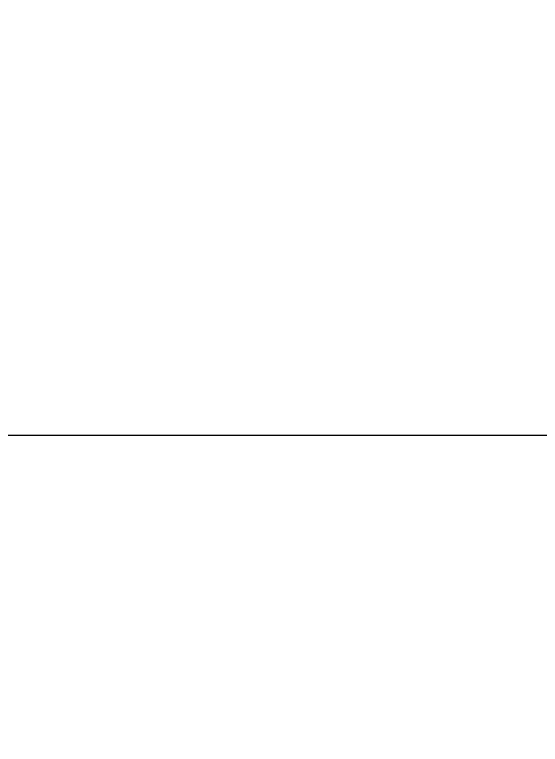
# Model space of a CAD drawing. Extents: x 104132 to 3338343, y -1228862 to 1409848.
# Drawn here: x 212537.3 to 212767, y 96592.6 to 96911.4 of the extents above; entities that cross this region are included whole.
import ezdxf

# ---------------------------------------------------------------- set-up
doc = ezdxf.new("R2010")
doc.units = 0
for name, pattern in [('CENTER', [50.8, 31.75, -6.35, 6.35, -6.35]), ('CENTER2', [28.575, 19.05, -3.175, 3.175, -3.175]), ('DASH', [0.35, 0.25, -0.1])]:
    doc.linetypes.add(name, pattern=pattern)
doc.layers.get('0').update_dxf_attribs({"color": 8})
doc.layers.get('Defpoints').update_dxf_attribs({"color": 8})
for name, color, linetype in [('#标注', 8, 'Continuous'), ('#轴线', 8, 'CENTER2'), ('A-FLOR-OVHD', 8, 'DASH'), ('dim', 8, 'Continuous'), ('DIM_ELEV', 8, 'Continuous'), ('DOTE', 8, 'CENTER')]:
    doc.layers.add(name, color=color, linetype=linetype)
doc.layers.add('结构板边线', color=8, linetype='Continuous', plot=False)
doc.styles.add('JHZX', font='jrs.shx', dxfattribs={"width": 0.6, "bigfont": 'jhz.shx'})
doc.dimstyles.new('JZBZ-300', dxfattribs={"dimscale": 300, "dimtxt": 3, "dimasz": 1.5, "dimexe": 1, "dimexo": 1, "dimgap": 0.5, "dimtad": 1, "dimdec": 0, "dimdsep": 46, "dimtxsty": 'JHZX', "dimblk1": 'ARCHTICK', "dimblk2": 'ARCHTICK', "dimsah": 1, "dimcen": 0, "dimclrd": 1, "dimclre": 1, "dimclrt": 2, "dimadec": 3, "dimazin": 2, "dimtfac": 1, "dimtdec": 0, "dimtix": 1, "dimtmove": 0, "dimatfit": 3, "dimfxl": 1, "dimtolj": 1, "dimlwd": -1, "dimlwe": -1, "dimarcsym": 1})

# ---------------------------------------------------------------- blocks, each defined once
blk = doc.blocks.new('_ARCHTICK')
at = {"color": 0, "linetype": 'ByBlock', "const_width": 0.15}
blk.add_lwpolyline([(-0.5, -0.5), (0.5, 0.5)], dxfattribs=at)
blk = doc.blocks.new('*D52')
at = {"layer": '#标注', "color": 1, "ltscale": 300, "transparency": 16777216}
for p, q in [((571167.86, -147345.89), (570251.38, -147345.89)), ((570551.38, -162645.89), (570551.38, -147345.89)), ((571167.86, -162645.89), (570251.38, -162645.89))]:
    blk.add_line(p, q, dxfattribs=at)
at = {"layer": 'Defpoints', "color": 0, "ltscale": 300, "transparency": 16777216}
for p in [(570551.38, -147345.89), (571467.86, -147345.89), (571467.86, -162645.89)]:
    blk.add_point(p, dxfattribs=at)
at = {"layer": '#标注', "color": 1, "ltscale": 300, "transparency": 16777216, "xscale": 450, "yscale": 450, "zscale": 450}
for p, rotation in [((570551.38, -147345.89), 90), ((570551.38, -162645.89), 270)]:
    blk.add_blockref('_ARCHTICK', p, dxfattribs=dict(at, rotation=rotation))
at = {"layer": '#标注', "color": 2, "ltscale": 300, "transparency": 16777216, "insert": (569951.38, -154995.89), "char_height": 900, "attachment_point": 5, "rotation": 90, "style": 'JHZX'}
blk.add_mtext('\\A1;15300', dxfattribs=at)
blk = doc.blocks.new('A$Cd9e584bd')
at = {"layer": 'A-FLOR-OVHD', "ltscale": 5}
blk.add_circle((0, 0), 65000, dxfattribs=at)
at = {"layer": 'DIM_ELEV'}
blk.add_line((1050, 0), (-450, 0), dxfattribs=at)
at = {"layer": '结构板边线', "ltscale": 2}
blk.add_lwpolyline([(48650, -29337, 0.294882), (60991.38, -19059.41, 0.739113), (-39796.66, 49994.36, 0.96959), (-35251.4, 43907.85, -0.223394), (-1871.52, 49671.61, -0.480345), (12206.13, 16979.12, 0.431954), (20239.01, -6743.11, -0.191209), (33155.57, -20220.88, 0.310437), (47153.69, -29442.21, 0.310437)], format="xyb", dxfattribs=at)
blk = doc.blocks.new('轴网20240313')
at = {"layer": '#标注', "ltscale": 300}
blk.add_circle((571467.86, -147345.89), 64700, dxfattribs=at)
at = {"layer": '#轴线', "ltscale": 300}
blk.add_lwpolyline([(574767.86, -147345.89), (568167.86, -147345.89)], dxfattribs=at)
for radius in [64700, 63300, 57500, 53700, 44100, 34500, 24900, 15300, 3300]:
    blk.add_circle((571467.86, -147345.89), radius, dxfattribs=at)
at = {"layer": '#标注', "ltscale": 300}
dim = blk.add_aligned_dim(p1=(571467.86, -162645.89), p2=(571467.86, -147345.89), distance=916.48, dimstyle='JZBZ-300', dxfattribs=at)
dim.commit()
dim.dimension.update_dxf_attribs({"geometry": '*D52', "text_midpoint": (569951.38, -154995.89)})

msp = doc.modelspace()

# ---------------------------------------------------------------- block references
at = {"layer": 'dim', "ltscale": 300}
msp.add_blockref('A$Cd9e584bd', (212987.55, 96727.49), dxfattribs=at)
at = {"layer": 'DOTE'}
msp.add_blockref('轴网20240313', (-358480.3, 244073.38), dxfattribs=at)

doc.saveas('drawing.dxf')
